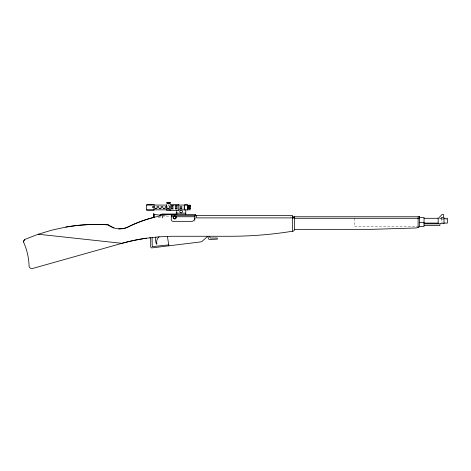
<?xml version="1.0" encoding="UTF-8"?>
<svg xmlns="http://www.w3.org/2000/svg" width="471" height="471" viewBox="0 0 471 471"><rect width="100%" height="100%" fill="white"/><g stroke="black" fill="none" stroke-linecap="round" stroke-linejoin="round"><path stroke-width="0.35" stroke-dasharray="2.35 1.77" d="M162.819 216.107L162.383 218.067L156.89 217.296M162.354 216.795L162.383 218.067M170.949 205.568L177.561 205.568M170.949 205.98L177.561 205.921M152.575 206.681L170.214 206.681M170.949 206.681L179.033 206.681M179.769 206.681L184.915 206.681M152.575 206.775L170.214 206.775M170.949 206.775L179.033 206.775M179.769 206.775L184.915 206.775M152.575 207.152L170.214 207.152M170.949 207.152L179.033 207.152M179.769 207.152L184.915 207.152M152.575 207.252L170.214 207.252M170.949 207.252L179.033 207.252M179.769 207.252L184.915 207.252M154.776 208.123L170.214 208.123M170.949 208.123L179.033 208.123M179.769 208.123L184.915 208.123M154.776 208.217L170.214 208.217M170.949 208.217L179.033 208.217M179.769 208.217L184.915 208.217M154.776 208.559L170.214 208.641M170.949 208.559L179.033 208.641M179.769 208.559L184.915 208.641M170.949 209.33L177.561 209.33M162.23 216.13L168.736 216.13M441.097 217.508L443.028 217.508M441.091 217.726L444.012 217.726M440.161 218.297L444.012 218.297M439.16 218.674L443.028 218.674M441.492 219.268L446.791 219.268M441.492 222.118L443.476 222.118M418.76 226.516L354.604 226.516L354.604 218.297M441.492 218.297L441.492 222.418M290.778 216.766L290.778 217.419M194.882 219.957L194.882 221.335M152.575 206.475L152.575 207.829M177.561 205.686L170.949 205.686L177.561 205.721"/><path stroke-width="0.71" d="M160.063 216.13L160.063 215.453A1.013 1.013 0 0 1 161.076 214.452A3.009 3.009 0 0 1 162.625 214.022L175.059 214.022A1.731 1.731 0 0 0 176.79 212.297M154.588 214.67L154.2 216.854M154.364 214.488L160.67 215.188M173.564 217.025L173.722 216.754L171.285 216.754M439.16 217.508L441.769 214.805A1.166 1.166 0 0 1 443.676 214.805L443.676 218.032M168.736 214.452A132.269 132.174 73 0 0 126.84 227.564C120.658 230.048 113.299 228.971 108.083 224.832A176.36 176.254 80.1 0 0 65.858 227.099L51.963 230.107L38.245 234.228L24.604 239.515L23.621 241.152A3.491 3.073 -64.6 0 0 23.55 242.029A63.432 63.426 0 0 1 29.09 266.433A2.879 2.879 0 0 0 32.646 268.458L121.96 243.324A196.743 195.995 78.7 0 1 146.552 238.202L159.045 236.836L171.603 236.271L229.165 236.271A391.525 391.525 0 0 0 292.485 231.226A1.643 1.643 0 0 0 294.399 229.43L372.078 229.324L415.605 227.988A7.495 7.495 0 0 0 417.965 227.481L418.283 227.352A7.495 7.495 0 0 0 419.49 226.675L419.49 216.295M24.78 239.439L23.621 241.17A3.839 3.638 -64.6 0 0 23.55 242.029M174.541 216.271L174.859 216.271M166.887 202.436L170.219 202.436M166.887 202.618L170.219 202.618M167.087 202.866L170.019 202.866M167.087 203.048L170.019 203.048M167.052 203.295L170.055 203.295M167.052 203.543L170.055 203.543M146.675 205.068L152.575 205.068M153.988 205.068L166.398 205.068M178.75 205.068L187.599 205.068M168.159 205.138L168.889 205.138M190.054 205.209L188.459 205.209L188.459 205.809M188.459 205.509L190.054 205.509M188.459 205.556L190.054 205.556M190.054 206.475L188.459 206.475L188.459 207.128M187.852 206.681L190.054 206.622M188.459 207.069L190.054 207.069M187.852 207.152L190.054 207.128M187.852 208.123L190.054 208.123M190.054 208.176L188.459 208.176L188.459 208.853L190.054 208.853M188.459 208.306L190.054 208.306M187.852 208.559L190.054 208.641M146.675 209.83L170.149 209.83M178.75 209.83L190.054 209.83L190.054 205.068M170.149 210.237L166.398 210.237L166.398 204.661M176.554 213.163L185.757 213.163M161.076 214.452L195.577 214.452A1.23 1.23 0 0 0 195.989 215.683M171.285 215.683L196.537 215.683M194.882 216.754L175.683 216.754L175.836 217.013M292.485 216.766L419.49 216.766M419.49 217.508L424.041 217.508L424.041 226.516L419.49 226.516M292.485 217.785L294.399 217.785M294.399 217.896L196.537 217.896L196.537 215.435L292.485 215.435L292.485 231.226M294.399 218.297L419.49 218.297M424.041 218.297L438.171 218.297M444.012 218.297L447.45 218.297L447.45 223.089L444.012 223.089M419.49 222.418L424.041 222.418M424.041 223.089L438.171 223.089M439.631 223.66L444.012 223.66L444.012 217.726M424.041 223.849L438.454 223.849M424.041 225.562L439.89 225.562L439.89 223.849M118.704 228.871L123.585 228.506L126.84 227.564A132.322 132.174 72.6 0 1 154.311 217.255M38.251 234.228L121.96 243.324A196.519 195.995 78.7 0 1 146.552 238.202M113.953 227.964L108.083 224.832A176.307 176.236 80.2 0 0 65.858 227.099M209.483 236.271L210.013 237.572A0.718 0.718 0 0 0 210.684 238.02L217.29 238.02L217.284 239.174L209.483 239.433A1.001 1.001 0 0 1 208.529 238.738L207.746 236.271L201.988 241.446A1.749 1.749 0 0 1 201.199 241.853L151.739 247.911A1.236 1.236 0 0 1 150.708 246.692L150.708 238.65A0.871 0.871 0 0 0 149.719 237.784M154.541 214.34L154.582 214.682M167.411 236.371L168.877 245.827M438.171 217.726L438.171 223.66M418.124 216.766L418.124 227.416M294.399 216.766L294.399 229.43M194.882 215.683L194.882 219.274M187.599 210.119L187.599 204.785L184.526 204.785L184.526 210.119M185.757 209.889L185.757 214.452M176.79 210.455L176.79 214.452M171.285 214.452L171.285 219.557A1.778 1.778 0 0 0 173.063 221.335L192.333 221.335A3.597 3.597 0 0 0 194.882 217.896M155.854 237.113A11.963 11.963 0 0 0 156.472 244.19L156.937 244.031A6.906 6.906 0 0 1 159.045 236.836M168.624 244.196A0.671 0.671 0 0 1 168.029 244.967L152.263 246.627L152.086 238.538A1.325 1.325 0 0 1 152.669 237.443M153.387 216.513L153.475 217.461L153.829 213.551L153.387 216.513M178.75 204.461L170.149 204.461L170.149 210.437L178.75 210.437L178.75 204.461M153.988 204.661L146.675 204.661L146.675 210.237L153.988 210.237L153.988 204.661M173.958 218.467A1.23 1.23 0 0 0 175.924 217.643A1.23 1.23 0 0 0 174.229 216.354A1.23 1.23 0 0 0 173.958 218.467M173.876 218.756A1.513 1.513 0 0 0 176.213 217.573A1.513 1.513 0 0 0 174.023 216.136A1.513 1.513 0 0 0 173.876 218.756M180.305 212.586A1.354 1.354 0 0 0 182.471 211.703A1.354 1.354 0 0 0 180.629 210.266A1.354 1.354 0 0 0 180.305 212.586"/></g></svg>
